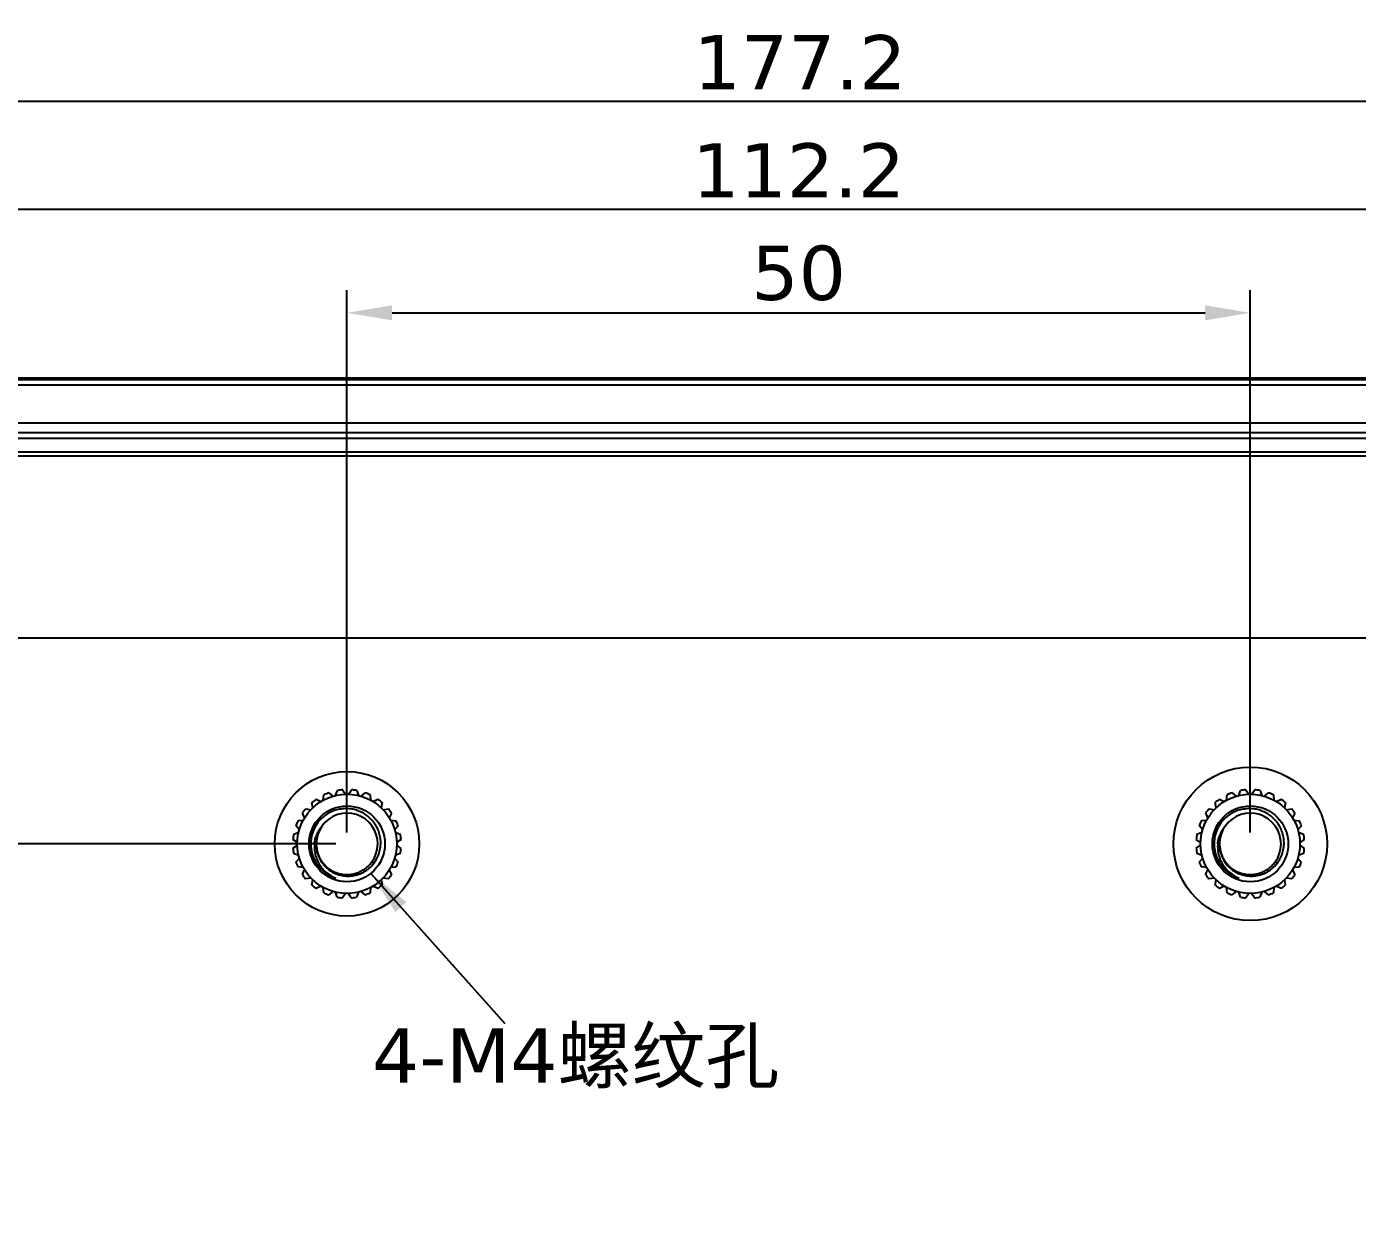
# Model space of a CAD drawing. Header units: millimetres. Extents: x 47 to 545, y 95 to 243.
# Drawn here: x 404.2 to 477.9, y 170.4 to 236.7 of the extents above; entities that cross this region are included whole.
import ezdxf

# ---------------------------------------------------------------- set-up
doc = ezdxf.new("R2010")
doc.units = ezdxf.units.MM
doc.header["$LTSCALE"] = 30.734
doc.header["$PDMODE"] = 3
doc.header["$PDSIZE"] = 0.3125
doc.layers.get('0').update_dxf_attribs({"linetype": 'CONTINUOUS'})
doc.layers.get('Defpoints').update_dxf_attribs({"linetype": 'CONTINUOUS'})
doc.layers.add('dim', color=6, linetype='CONTINUOUS', lineweight=9)
doc.styles.add('Verdana', font='verdana.ttf', dxfattribs={"height": 3})
doc.dimstyles.new('aaaaaaaa 3.0', dxfattribs={"dimtxt": 3, "dimasz": 2.5, "dimexe": 1.25, "dimexo": 0.625, "dimtad": 1, "dimzin": 9, "dimdsep": 46, "dimtxsty": 'Verdana', "dimcen": 0, "dimazin": 0, "dimtfac": 1, "dimtofl": 0, "dimtmove": 0, "dimatfit": 3, "dimfxl": 1, "dimlwd": 25, "dimlwe": 25, "dimarcsym": 0})

# ---------------------------------------------------------------- blocks, each defined once
blk = doc.blocks.new('*D22')
at = {"layer": 'Defpoints', "color": 0}
for p in [(535.58, 232.616), (358.38, 208.2), (535.58, 208.2)]:
    blk.add_point(p, dxfattribs=at)
at = {"layer": 'dim', "color": 0, "lineweight": 25}
for p, q in [((358.38, 208.825), (358.38, 233.866)), ((535.58, 208.825), (535.58, 233.866)), ((360.88, 232.616), (533.08, 232.616))]:
    blk.add_line(p, q, dxfattribs=at)
at = {"layer": 'dim', "color": 0}
for points in [[(360.88, 233.033), (360.88, 232.199), (358.38, 232.616)], [(533.08, 232.199), (533.08, 233.033), (535.58, 232.616)]]:
    blk.add_solid(points, dxfattribs=at)
at = {"layer": 'dim', "color": 0, "insert": (447.052, 234.772), "char_height": 3, "attachment_point": 5, "style": 'Verdana'}
blk.add_mtext('177.2', dxfattribs=at)
blk = doc.blocks.new('*D24')
at = {"layer": 'Defpoints', "color": 0}
for p in [(471.98, 220.897), (421.98, 191.5), (471.98, 191.5)]:
    blk.add_point(p, dxfattribs=at)
at = {"layer": 'dim', "color": 0, "lineweight": 25}
for p, q in [((421.98, 192.125), (421.98, 222.147)), ((471.98, 192.125), (471.98, 222.147)), ((424.48, 220.897), (469.48, 220.897))]:
    blk.add_line(p, q, dxfattribs=at)
at = {"layer": 'dim', "color": 0}
for points in [[(424.48, 221.314), (424.48, 220.48), (421.98, 220.897)], [(469.48, 220.48), (469.48, 221.314), (471.98, 220.897)]]:
    blk.add_solid(points, dxfattribs=at)
at = {"layer": 'dim', "color": 0, "insert": (446.98, 223.084), "char_height": 3, "attachment_point": 5, "style": 'Verdana'}
blk.add_mtext('50', dxfattribs=at)
blk = doc.blocks.new('*D25')
at = {"layer": 'Defpoints', "color": 0}
for p in [(421.98, 191.5), (343.269, 141.501), (421.98, 141.501)]:
    blk.add_point(p, dxfattribs=at)
at = {"layer": 'dim', "color": 0, "lineweight": 25}
for p, q in [((421.355, 191.5), (342.019, 191.5)), ((343.269, 189), (343.269, 144.001)), ((421.355, 141.501), (342.019, 141.501))]:
    blk.add_line(p, q, dxfattribs=at)
at = {"layer": 'dim', "color": 0}
for points in [[(343.686, 189), (342.853, 189), (343.269, 191.5)], [(342.853, 144.001), (343.686, 144.001), (343.269, 141.501)]]:
    blk.add_solid(points, dxfattribs=at)
at = {"layer": 'dim', "color": 0, "insert": (341.083, 166.501), "char_height": 3, "attachment_point": 5, "rotation": 90, "style": 'Verdana'}
blk.add_mtext('50', dxfattribs=at)
blk = doc.blocks.new('*D26')
at = {"layer": 'Defpoints', "color": 0}
for p in [(503.08, 226.628), (390.88, 210.531), (503.08, 210.531)]:
    blk.add_point(p, dxfattribs=at)
at = {"layer": 'dim', "color": 0, "lineweight": 25}
for p, q in [((390.88, 211.156), (390.88, 227.878)), ((503.08, 211.156), (503.08, 227.878)), ((393.38, 226.628), (500.58, 226.628))]:
    blk.add_line(p, q, dxfattribs=at)
at = {"layer": 'dim', "color": 0}
for points in [[(393.38, 227.044), (393.38, 226.211), (390.88, 226.628)], [(500.58, 226.211), (500.58, 227.044), (503.08, 226.628)]]:
    blk.add_solid(points, dxfattribs=at)
at = {"layer": 'dim', "color": 0, "insert": (446.98, 228.784), "char_height": 3, "attachment_point": 5, "style": 'Verdana'}
blk.add_mtext('112.2', dxfattribs=at)

msp = doc.modelspace()

# ---------------------------------------------------------------- linework, layer by layer
at = {"linetype": 'Continuous'}
for p, q in [((535.575, 217.272), (358.385, 217.272)), ((358.447, 217.209), (535.512, 217.209)), ((358.448, 216.909), (535.511, 216.909)), ((535.582, 214.78), (358.378, 214.78)), ((395.304, 214.264), (498.655, 214.264)), ((395.304, 213.964), (498.655, 213.964)), ((395.36, 213.195), (498.6, 213.195)), ((498.597, 212.966), (395.362, 212.966)), ((497.68, 202.894), (396.28, 202.894)), ((421.74, 194.491), (421.905, 194.249)), ((422.055, 194.249), (422.228, 194.49)), ((471.74, 194.491), (471.905, 194.249)), ((472.055, 194.249), (472.228, 194.49)), ((420.089, 193.497), (420.041, 193.79)), ((420.277, 193.97), (420.54, 193.843)), ((420.67, 193.918), (420.7, 194.213)), ((420.974, 194.327), (421.196, 194.136)), ((421.341, 194.175), (421.446, 194.452)), ((422.522, 194.451), (422.619, 194.175)), ((422.764, 194.136), (422.993, 194.324)), ((423.268, 194.21), (423.289, 193.918)), ((423.419, 193.843), (423.69, 193.965)), ((423.925, 193.784), (423.87, 193.497)), ((470.089, 193.497), (470.041, 193.79)), ((470.277, 193.97), (470.54, 193.843)), ((470.67, 193.918), (470.7, 194.213)), ((470.974, 194.327), (471.196, 194.136)), ((471.341, 194.175), (471.446, 194.452)), ((472.522, 194.451), (472.619, 194.175)), ((472.764, 194.136), (472.993, 194.324)), ((473.268, 194.21), (473.289, 193.918)), ((473.419, 193.843), (473.69, 193.965)), ((473.925, 193.784), (473.87, 193.497)), ((419.636, 192.94), (419.515, 193.21)), ((419.696, 193.445), (419.983, 193.391)), ((423.976, 193.391), (424.269, 193.438)), ((424.45, 193.203), (424.323, 192.94)), ((469.636, 192.94), (469.515, 193.21)), ((469.696, 193.445), (469.983, 193.391)), ((473.976, 193.391), (474.269, 193.438)), ((474.45, 193.203), (474.323, 192.94)), ((419.344, 192.284), (419.156, 192.514)), ((419.27, 192.788), (419.561, 192.81)), ((424.398, 192.81), (424.693, 192.78)), ((424.806, 192.505), (424.615, 192.284)), ((469.344, 192.284), (469.156, 192.514)), ((469.27, 192.788), (469.561, 192.81)), ((474.398, 192.81), (474.693, 192.78)), ((474.806, 192.505), (474.615, 192.284)), ((419.231, 191.575), (418.99, 191.748)), ((419.029, 192.043), (419.305, 192.139)), ((424.654, 192.139), (424.932, 192.034)), ((424.97, 191.739), (424.729, 191.575)), ((469.231, 191.575), (468.99, 191.748)), ((469.029, 192.043), (469.305, 192.139)), ((474.654, 192.139), (474.932, 192.034)), ((474.97, 191.739), (474.729, 191.575)), ((418.989, 191.261), (419.231, 191.425)), ((419.305, 190.861), (419.027, 190.966)), ((420.28, 191.5), (420.28, 191.499)), ((420.28, 191.5), (420.28, 191.499)), ((420.42, 190.824), (420.421, 190.821)), ((420.421, 190.825), (420.423, 190.821)), ((424.93, 190.957), (424.654, 190.861)), ((424.729, 191.425), (424.969, 191.252)), ((468.989, 191.261), (469.231, 191.425)), ((469.305, 190.861), (469.027, 190.966)), ((470.28, 191.5), (470.28, 191.499)), ((470.28, 191.5), (470.28, 191.499)), ((470.42, 190.824), (470.421, 190.821)), ((470.421, 190.825), (470.423, 190.821)), ((474.93, 190.957), (474.654, 190.861)), ((474.729, 191.425), (474.969, 191.252)), ((419.153, 190.495), (419.344, 190.716)), ((419.561, 190.191), (419.266, 190.22)), ((419.509, 189.798), (419.636, 190.061)), ((420.542, 190.593), (420.543, 190.591)), ((420.542, 190.593), (420.544, 190.591)), ((420.55, 190.581), (420.551, 190.578)), ((420.551, 190.581), (420.553, 190.579)), ((420.699, 190.382), (420.701, 190.379)), ((420.7, 190.383), (420.702, 190.38)), ((420.716, 190.363), (420.718, 190.36)), ((420.717, 190.364), (420.719, 190.361)), ((420.896, 190.19), (420.899, 190.188)), ((420.897, 190.191), (420.9, 190.188)), ((420.916, 190.174), (420.919, 190.171)), ((420.917, 190.174), (420.92, 190.172)), ((423.352, 190.496), (423.458, 190.419)), ((424.323, 190.061), (424.445, 189.79)), ((424.689, 190.212), (424.398, 190.191)), ((424.615, 190.716), (424.803, 190.486)), ((469.153, 190.495), (469.344, 190.716)), ((469.561, 190.191), (469.266, 190.22)), ((469.509, 189.798), (469.636, 190.061)), ((470.542, 190.593), (470.544, 190.591)), ((470.542, 190.593), (470.543, 190.591)), ((470.55, 190.581), (470.551, 190.578)), ((470.551, 190.581), (470.553, 190.579)), ((470.699, 190.382), (470.701, 190.379)), ((470.7, 190.383), (470.702, 190.38)), ((470.716, 190.363), (470.718, 190.36)), ((470.717, 190.364), (470.719, 190.361)), ((470.896, 190.19), (470.899, 190.188)), ((470.897, 190.191), (470.9, 190.188)), ((470.916, 190.174), (470.919, 190.171)), ((470.917, 190.174), (470.92, 190.172)), ((473.352, 190.496), (473.458, 190.419)), ((474.323, 190.061), (474.445, 189.79)), ((474.689, 190.212), (474.398, 190.191)), ((474.615, 190.716), (474.803, 190.486)), ((419.983, 189.609), (419.69, 189.562)), ((420.034, 189.216), (420.089, 189.503)), ((421.121, 190.033), (421.125, 190.03)), ((421.122, 190.033), (421.126, 190.031)), ((421.144, 190.019), (421.148, 190.017)), ((421.145, 190.02), (421.149, 190.019)), ((421.369, 189.915), (421.372, 189.913)), ((421.369, 189.914), (421.372, 189.913)), ((421.379, 189.91), (421.382, 189.909)), ((421.379, 189.91), (421.382, 189.909)), ((421.393, 189.906), (421.397, 189.905)), ((421.393, 189.905), (421.396, 189.903)), ((423.87, 189.503), (423.918, 189.21)), ((424.263, 189.555), (423.976, 189.609)), ((469.983, 189.609), (469.69, 189.562)), ((470.034, 189.216), (470.089, 189.503)), ((471.121, 190.033), (471.125, 190.03)), ((471.122, 190.033), (471.126, 190.031)), ((471.144, 190.019), (471.148, 190.017)), ((471.145, 190.02), (471.149, 190.019)), ((471.369, 189.915), (471.372, 189.913)), ((471.369, 189.914), (471.372, 189.913)), ((471.379, 189.91), (471.382, 189.909)), ((471.379, 189.91), (471.382, 189.909)), ((471.393, 189.906), (471.397, 189.905)), ((471.393, 189.905), (471.396, 189.903)), ((473.87, 189.503), (473.918, 189.21)), ((474.263, 189.555), (473.976, 189.609)), ((420.54, 189.157), (420.27, 189.035)), ((420.692, 188.791), (420.67, 189.082)), ((421.196, 188.864), (420.966, 188.677)), ((421.437, 188.55), (421.341, 188.825)), ((421.905, 188.751), (421.731, 188.51)), ((422.219, 188.51), (422.055, 188.751)), ((422.619, 188.825), (422.513, 188.548)), ((422.985, 188.673), (422.764, 188.864)), ((423.289, 189.082), (423.259, 188.787)), ((423.682, 189.03), (423.419, 189.157)), ((470.54, 189.157), (470.27, 189.035)), ((470.692, 188.791), (470.67, 189.082)), ((471.196, 188.864), (470.966, 188.677)), ((471.437, 188.55), (471.341, 188.825)), ((471.905, 188.751), (471.731, 188.51)), ((472.219, 188.51), (472.055, 188.751)), ((472.619, 188.825), (472.513, 188.548)), ((472.985, 188.673), (472.764, 188.864)), ((473.289, 189.082), (473.259, 188.787)), ((473.682, 189.03), (473.419, 189.157))]:
    msp.add_line(p, q, dxfattribs=at)
for centre, radius in [((421.98, 191.5), 4), ((471.98, 191.5), 4.25), ((421.98, 191.5), 2.75), ((471.98, 191.5), 2.75), ((421.98, 191.5), 2.1), ((471.98, 191.5), 2.1)]:
    msp.add_circle(centre, radius, dxfattribs=at)
for centre, radius, start, end in [((421.98, 191.5), 3, 94.57522, 100.25044), ((421.98, 191.5), 3, 79.57522, 85.25044), ((471.98, 191.5), 3, 94.57522, 100.25044), ((471.98, 191.5), 3, 79.57522, 85.25044), ((421.98, 191.5), 3, 124.57522, 130.25044), ((421.98, 191.5), 3, 109.57522, 115.25044), ((421.98, 191.5), 3, 64.57522, 70.25044), ((421.98, 191.5), 3, 49.57522, 55.25044), ((471.98, 191.5), 3, 124.57522, 130.25044), ((471.98, 191.5), 3, 109.57522, 115.25044), ((471.98, 191.5), 3, 64.57522, 70.25044), ((471.98, 191.5), 3, 49.57522, 55.25044), ((421.98, 191.5), 3, 139.57522, 145.25044), ((421.98, 191.5), 1.7, 323.81285, 180.0001), ((421.98, 191.5), 3, 34.57522, 40.25044), ((471.98, 191.5), 3, 139.57522, 145.25044), ((471.98, 191.5), 1.7, 323.81285, 180.0001), ((471.98, 191.5), 3, 34.57522, 40.25044), ((421.98, 191.5), 3, 154.57522, 160.25044), ((421.98, 191.5), 2, 144.00011, 251.99307), ((421.98, 191.5), 3, 19.57522, 25.25044), ((471.98, 191.5), 3, 154.57522, 160.25044), ((471.98, 191.5), 2, 144.00011, 251.99307), ((471.98, 191.5), 3, 19.57522, 25.25044), ((421.98, 191.5), 3, 169.57522, 175.25044), ((421.98, 191.5), 3, 4.57522, 10.25044), ((471.98, 191.5), 3, 169.57522, 175.25044), ((471.98, 191.5), 3, 4.57522, 10.25044), ((421.98, 191.5), 3, 184.57522, 190.25044), ((421.958, 191.448), 1.679, 178.27526, 178.99346), ((421.963, 191.448), 1.684, 178.99332, 179.44528), ((421.968, 191.448), 1.69, 179.44546, 180.25197), ((421.977, 191.448), 1.698, 180.25258, 181.7945), ((421.99, 191.501), 1.711, 180.0278, 183.55735), ((421.986, 191.448), 1.707, 181.79398, 182.74952), ((421.989, 191.448), 1.71, 182.74927, 183.01931), ((421.991, 191.448), 1.712, 183.01933, 183.39911), ((421.995, 191.501), 1.715, 183.55626, 184.77354), ((421.973, 191.498), 1.693, 184.73996, 203.46935), ((421.986, 191.503), 1.707, 203.56306, 211.55473), ((421.98, 191.5), 3, 349.57522, 355.25044), ((471.98, 191.5), 3, 184.57522, 190.25044), ((471.958, 191.448), 1.679, 178.27526, 178.99346), ((471.963, 191.448), 1.684, 178.99332, 179.44528), ((471.968, 191.448), 1.69, 179.44546, 180.25197), ((471.977, 191.448), 1.698, 180.25258, 181.7945), ((471.99, 191.501), 1.711, 180.0278, 183.55735), ((471.986, 191.448), 1.707, 181.79398, 182.74952), ((471.989, 191.448), 1.71, 182.74927, 183.01931), ((471.991, 191.448), 1.712, 183.01933, 183.39911), ((471.995, 191.501), 1.715, 183.55626, 184.77354), ((471.973, 191.498), 1.693, 184.73996, 203.46935), ((471.986, 191.503), 1.707, 203.56306, 211.55473), ((471.98, 191.5), 3, 349.57522, 355.25044), ((421.98, 191.5), 3, 199.57522, 205.25044), ((421.975, 191.497), 1.695, 211.56539, 211.8175), ((421.974, 191.496), 1.693, 211.81748, 212.21885), ((421.974, 191.496), 1.693, 212.32875, 212.53506), ((421.974, 191.496), 1.693, 212.53506, 212.72438), ((421.978, 191.499), 1.698, 212.84503, 220.89621), ((421.973, 191.495), 1.691, 220.90203, 221.13881), ((421.972, 191.494), 1.69, 221.2501, 221.632), ((421.973, 191.495), 1.691, 221.63204, 222.00101), ((421.976, 191.497), 1.695, 222.12608, 223.41445), ((421.983, 191.504), 1.705, 223.41783, 228.09331), ((421.987, 191.508), 1.711, 228.09183, 230.1667), ((421.987, 191.509), 1.711, 230.16662, 230.3963), ((421.987, 191.509), 1.711, 230.53507, 230.89287), ((421.987, 191.508), 1.711, 230.89286, 231.27523), ((421.986, 191.507), 1.709, 231.40407, 232.64123), ((421.984, 191.505), 1.707, 232.64121, 233.88728), ((421.98, 191.499), 1.7, 233.88603, 236.95749), ((421.976, 191.493), 1.693, 236.95948, 237.27693), ((421.974, 191.49), 1.689, 237.2766, 238.50267), ((421.971, 191.486), 1.683, 238.50283, 239.43289), ((421.974, 191.506), 1.708, 320.94574, 322.18294), ((421.977, 191.503), 1.704, 322.183, 323.15315), ((421.978, 191.502), 1.702, 323.15332, 323.31654), ((421.98, 191.501), 1.701, 323.3165, 323.78573), ((421.98, 191.5), 3, 334.57522, 340.25044), ((471.98, 191.5), 3, 199.57522, 205.25044), ((471.975, 191.497), 1.695, 211.56539, 211.8175), ((471.974, 191.496), 1.693, 211.81748, 212.21885), ((471.974, 191.496), 1.693, 212.32875, 212.53506), ((471.974, 191.496), 1.693, 212.53506, 212.72438), ((471.978, 191.499), 1.698, 212.84503, 220.89621), ((471.973, 191.495), 1.691, 220.90203, 221.13881), ((471.972, 191.494), 1.69, 221.2501, 221.632), ((471.973, 191.495), 1.691, 221.63204, 222.00101), ((471.976, 191.497), 1.695, 222.12608, 223.41445), ((471.983, 191.504), 1.705, 223.41783, 228.09331), ((471.987, 191.508), 1.711, 228.09183, 230.1667), ((471.987, 191.509), 1.711, 230.16662, 230.3963), ((471.987, 191.509), 1.711, 230.53507, 230.89287), ((471.987, 191.508), 1.711, 230.89286, 231.27523), ((471.986, 191.507), 1.709, 231.40407, 232.64123), ((471.984, 191.505), 1.707, 232.64121, 233.88728), ((471.98, 191.499), 1.7, 233.88603, 236.95749), ((471.976, 191.493), 1.693, 236.95948, 237.27693), ((471.974, 191.49), 1.689, 237.2766, 238.50267), ((471.971, 191.486), 1.683, 238.50283, 239.43289), ((471.974, 191.506), 1.708, 320.94574, 322.18294), ((471.977, 191.503), 1.704, 322.183, 323.15315), ((471.978, 191.502), 1.702, 323.15332, 323.31654), ((471.98, 191.501), 1.701, 323.3165, 323.78573), ((471.98, 191.5), 3, 334.57522, 340.25044), ((421.98, 191.5), 3, 214.57522, 220.25044), ((421.97, 191.483), 1.68, 239.43311, 239.67921), ((421.968, 191.481), 1.678, 239.83107, 240.18773), ((421.969, 191.482), 1.679, 240.1878, 240.58395), ((421.972, 191.487), 1.684, 240.71743, 241.95931), ((421.975, 191.493), 1.691, 241.95936, 243.27994), ((421.98, 191.502), 1.702, 243.28204, 246.59444), ((421.983, 191.509), 1.71, 246.59284, 247.83149), ((421.984, 191.512), 1.713, 247.83139, 248.71767), ((421.984, 191.513), 1.714, 248.7176, 248.9447), ((421.985, 191.514), 1.714, 249.05073, 249.32619), ((421.985, 191.514), 1.714, 249.43524, 249.79906), ((421.984, 191.513), 1.713, 249.9238, 251.16126), ((421.983, 191.51), 1.711, 251.16123, 252.46985), ((421.98, 191.5), 3, 319.57522, 325.25044), ((471.98, 191.5), 3, 214.57522, 220.25044), ((471.97, 191.483), 1.68, 239.43311, 239.67921), ((471.968, 191.481), 1.678, 239.83107, 240.18773), ((471.969, 191.482), 1.679, 240.1878, 240.58395), ((471.972, 191.487), 1.684, 240.71743, 241.95931), ((471.975, 191.493), 1.691, 241.95936, 243.27994), ((471.98, 191.502), 1.702, 243.28204, 246.59444), ((471.983, 191.509), 1.71, 246.59284, 247.83149), ((471.984, 191.512), 1.713, 247.83139, 248.71767), ((471.984, 191.513), 1.714, 248.7176, 248.9447), ((471.985, 191.514), 1.714, 249.05073, 249.32619), ((471.985, 191.514), 1.714, 249.43524, 249.79906), ((471.984, 191.513), 1.713, 249.9238, 251.16126), ((471.983, 191.51), 1.711, 251.16123, 252.46985), ((471.98, 191.5), 3, 319.57522, 325.25044), ((421.98, 191.5), 3, 229.57522, 235.25044), ((421.98, 191.5), 3, 244.57522, 250.25044), ((421.98, 191.5), 3, 289.57522, 295.25044), ((421.98, 191.5), 3, 304.57522, 310.25044), ((471.98, 191.5), 3, 229.57522, 235.25044), ((471.98, 191.5), 3, 244.57522, 250.25044), ((471.98, 191.5), 3, 289.57522, 295.25044), ((471.98, 191.5), 3, 304.57522, 310.25044), ((421.98, 191.5), 3, 259.57522, 265.25044), ((421.98, 191.5), 3, 274.57522, 280.25044), ((471.98, 191.5), 3, 259.57522, 265.25044), ((471.98, 191.5), 3, 274.57522, 280.25044)]:
    msp.add_arc(centre, radius, start, end, dxfattribs=at)
for points, knots in [([(423.846, 191.5), (423.849, 191.601), (423.838, 191.804), (423.773, 192.102), (423.661, 192.385), (423.505, 192.647), (423.31, 192.881), (423.08, 193.081), (422.821, 193.241), (422.54, 193.36), (422.244, 193.433), (421.94, 193.459), (421.636, 193.437), (421.34, 193.369), (421.056, 193.256), (420.708, 193.049), (420.485, 192.836), (420.362, 192.676)], [0, 0, 0, 0, 0.062517, 0.125035, 0.187557, 0.250076, 0.312595, 0.375118, 0.437641, 0.500162, 0.562683, 0.625206, 0.68773, 0.750255, 0.812778, 0.875305, 1, 1, 1, 1]), ([(473.846, 191.5), (473.849, 191.601), (473.838, 191.804), (473.773, 192.102), (473.661, 192.385), (473.505, 192.647), (473.31, 192.881), (473.08, 193.081), (472.821, 193.241), (472.54, 193.36), (472.244, 193.433), (471.94, 193.459), (471.636, 193.437), (471.34, 193.369), (471.056, 193.256), (470.708, 193.049), (470.485, 192.836), (470.362, 192.676)], [0, 0, 0, 0, 0.062517, 0.125035, 0.187557, 0.250076, 0.312595, 0.375118, 0.437641, 0.500162, 0.562683, 0.625206, 0.68773, 0.750255, 0.812778, 0.875305, 1, 1, 1, 1]), ([(420.18, 191.5), (420.188, 191.592), (420.218, 191.774), (420.306, 192.037), (420.433, 192.282), (420.544, 192.43), (420.604, 192.499)], [0, 0, 0, 0, 0.250048, 0.500059, 0.75005, 1, 1, 1, 1]), ([(470.18, 191.5), (470.188, 191.592), (470.218, 191.774), (470.306, 192.037), (470.433, 192.282), (470.544, 192.43), (470.604, 192.499)], [0, 0, 0, 0, 0.250048, 0.500059, 0.75005, 1, 1, 1, 1]), ([(420.18, 191.5), (420.171, 191.401), (420.17, 191.2), (420.218, 190.904), (420.313, 190.619), (420.498, 190.265), (420.831, 189.883), (421.178, 189.674), (421.361, 189.598)], [0, 0, 0, 0, 0.125137, 0.250295, 0.375461, 0.50064, 0.750278, 1, 1, 1, 1]), ([(420.282, 191.347), (420.289, 191.234), (420.324, 191.008), (420.445, 190.687), (420.625, 190.397), (420.859, 190.146), (421.136, 189.946), (421.448, 189.804), (421.78, 189.723), (422.122, 189.707), (422.461, 189.757), (422.784, 189.869), (423.081, 190.04), (423.34, 190.264), (423.553, 190.531), (423.714, 190.834), (423.816, 191.16), (423.843, 191.387), (423.846, 191.5)], [0, 0, 0, 0, 0.062499, 0.124989, 0.187481, 0.249973, 0.31247, 0.374971, 0.437466, 0.499965, 0.562469, 0.624967, 0.687469, 0.749976, 0.812481, 0.874986, 0.93749, 1, 1, 1, 1]), ([(470.18, 191.5), (470.171, 191.401), (470.17, 191.2), (470.218, 190.904), (470.313, 190.619), (470.498, 190.265), (470.831, 189.883), (471.178, 189.674), (471.361, 189.598)], [0, 0, 0, 0, 0.125137, 0.250295, 0.375461, 0.50064, 0.750278, 1, 1, 1, 1]), ([(470.282, 191.347), (470.289, 191.234), (470.324, 191.008), (470.445, 190.687), (470.625, 190.397), (470.859, 190.146), (471.136, 189.946), (471.448, 189.804), (471.78, 189.723), (472.122, 189.707), (472.461, 189.757), (472.784, 189.869), (473.081, 190.04), (473.34, 190.264), (473.553, 190.531), (473.714, 190.834), (473.816, 191.16), (473.843, 191.387), (473.846, 191.5)], [0, 0, 0, 0, 0.062499, 0.124989, 0.187481, 0.249973, 0.31247, 0.374971, 0.437466, 0.499965, 0.562469, 0.624967, 0.687469, 0.749976, 0.812481, 0.874986, 0.93749, 1, 1, 1, 1]), ([(421.468, 189.879), (421.549, 189.853), (421.714, 189.814), (421.968, 189.794), (422.222, 189.811), (422.471, 189.866), (422.708, 189.957), (422.93, 190.083), (423.13, 190.24), (423.247, 190.364), (423.3, 190.429)], [0, 0, 0, 0, 0.124993, 0.249992, 0.374991, 0.499988, 0.624982, 0.749981, 0.87497, 1, 1, 1, 1]), ([(471.468, 189.879), (471.549, 189.853), (471.714, 189.814), (471.968, 189.794), (472.222, 189.811), (472.471, 189.866), (472.708, 189.957), (472.93, 190.083), (473.13, 190.24), (473.247, 190.364), (473.3, 190.429)], [0, 0, 0, 0, 0.124993, 0.249992, 0.374991, 0.499988, 0.624982, 0.749981, 0.87497, 1, 1, 1, 1])]:
    msp.add_open_spline(points, degree=3, knots=knots, dxfattribs=at)

# ---------------------------------------------------------------- texts
at = {"layer": 'dim', "insert": (423.364, 181.283), "char_height": 3, "width": 30.54187, "attachment_point": 1, "style": 'Verdana'}
msp.add_mtext('4-M4{\\f宋体|b0|i0|c134|p2;螺纹孔}', dxfattribs=at)

# ---------------------------------------------------------------- dimensions: what is measured, and where the dimension line sits
at = {"layer": 'dim'}
dim = msp.add_linear_dim(base=(535.58, 232.616), p1=(358.38, 208.2), p2=(535.58, 208.2), dimstyle='aaaaaaaa 3.0', dxfattribs=at)
dim.commit()
dim.dimension.update_dxf_attribs({"geometry": '*D22', "text_midpoint": (447.052, 232.616), "dimtype": 160})
for base, p1, p2, picture, middle in [((503.08, 226.628), (390.88, 210.531), (503.08, 210.531), '*D26', (446.98, 228.784)), ((471.98, 220.897), (421.98, 191.5), (471.98, 191.5), '*D24', (446.98, 223.084))]:
    dim = msp.add_linear_dim(base=base, p1=p1, p2=p2, dimstyle='aaaaaaaa 3.0', dxfattribs=at)
    dim.commit()
    dim.dimension.update_dxf_attribs({"geometry": picture, "text_midpoint": middle})
dim = msp.add_linear_dim(base=(343.269, 141.501), p1=(421.98, 191.5), p2=(421.98, 141.501), angle=90, dimstyle='aaaaaaaa 3.0', dxfattribs=at)
dim.commit()
dim.dimension.update_dxf_attribs({"geometry": '*D25', "text_midpoint": (341.083, 166.501)})

# ---------------------------------------------------------------- leaders
msp.add_leader([(423.3, 189.867), (430.708, 181.554)], dimstyle='aaaaaaaa 3.0', override={"dimgap": 0.625, "dimtad": 0}, dxfattribs=at)

doc.saveas('drawing.dxf')
